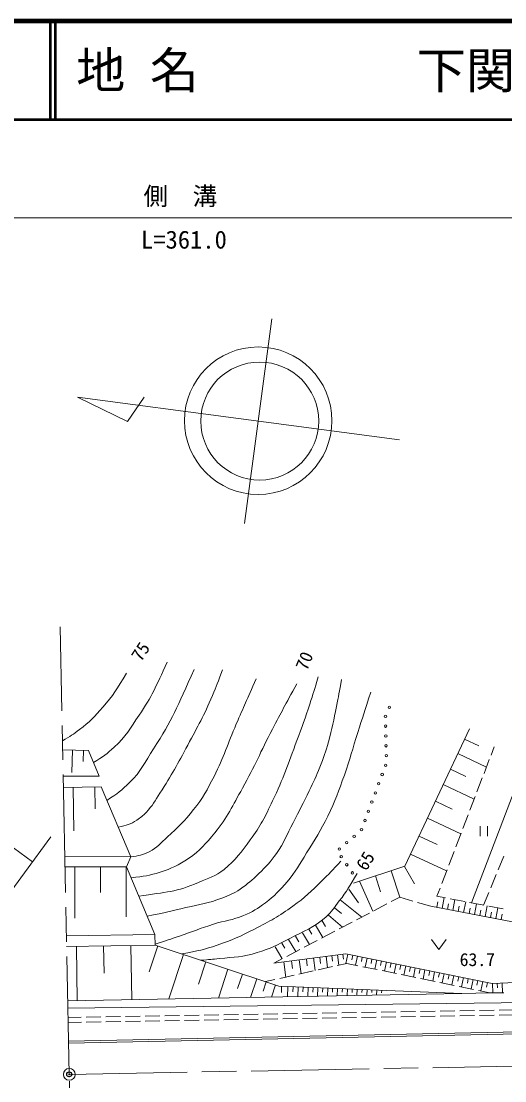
# Model space of a CAD drawing. Units: millimetres at full size, sheet at 1:1000; details may follow other scales. Extents: x 40000 to 680000, y 20000 to 380000.
# Drawn here: x 364788 to 413983, y 272210 to 380000 of the extents above; entities that cross this region are included whole.
import ezdxf
from ezdxf.enums import TextEntityAlignment as Align

# ---------------------------------------------------------------- set-up
doc = ezdxf.new("R2010")
doc.units = ezdxf.units.MM
doc.header["$LTSCALE"] = 1000
doc.header["$PDMODE"] = 32
doc.header["$PDSIZE"] = 500
doc.linetypes.add('CHAIN', pattern=[18.5, 12, -1.5, 3.5, -1.5])
for name, color, linetype, lineweight in [('M-BGD', 7, 'Continuous', 13), ('M-BMK', 2, 'CHAIN', 13), ('M-BMK-SRVR', 3, 'Continuous', 13), ('M-STR-HTXT', 7, 'Continuous', 13), ('M-TTL', 2, 'Continuous', 140), ('M-TTL-LINE', 7, 'Continuous', 50)]:
    doc.layers.add(name, color=color, linetype=linetype, lineweight=lineweight)
doc.layers.add('M-OTRS', color=6, linetype='Continuous')
doc.layers.add('M-TTL-TXT', color=7, linetype='Continuous')
doc.styles.add('ＭＳ ゴシック', font='')
doc.styles.get('ＭＳ ゴシック').set_extended_font_data('MS Gothic')

msp = doc.modelspace()

# ---------------------------------------------------------------- linework, layer by layer
at = {"layer": 'M-BGD'}
for p, q in [((409876, 306960), (411339, 306274)), ((369995, 305856), (369941, 303589)), ((371128, 305829), (371101, 304695)), ((409191, 305497), (412117, 304125)), ((408451, 303920), (410028, 303181)), ((370074, 302062), (370147, 297628)), ((372291, 302099), (372327, 299882)), ((407712, 302343), (410866, 300864)), ((406916, 300643), (408616, 299846)), ((406119, 298943), (409519, 297349)), ((411472, 298113), (411472, 297113)), ((412222, 297113), (412222, 298113)), ((405260, 297110), (407093, 296252)), ((404401, 295278), (408066, 293560)), ((370241, 293962), (370240, 288744)), ((372850, 293962), (372849, 291353)), ((375459, 293962), (375458, 288898)), ((402425, 293581), (403311, 290886)), ((403772, 294024), (404798, 292242)), ((399202, 292521), (400570, 289459)), ((400813, 293051), (401343, 291439)), ((398117, 291720), (399105, 290322)), ((397238, 290622), (399434, 288865)), ((407062, 289858), (407166, 290406)), ((407610, 289754), (407818, 290849)), ((408157, 289650), (408260, 290197)), ((408704, 289546), (408911, 290640)), ((409249, 289442), (409353, 289988)), ((409795, 289339), (410003, 290431)), ((410886, 289132), (411093, 290222)), ((411974, 288925), (412181, 290013)), ((396037, 289055), (397478, 287841)), ((396662, 289818), (397359, 289230)), ((410341, 289235), (410444, 289780)), ((411430, 289028), (411533, 289572)), ((412517, 288822), (412620, 289365)), ((413060, 288719), (413267, 289805)), ((413603, 288616), (413706, 289158)), ((394726, 288042), (395474, 286792)), ((395418, 288477), (395755, 287913)), ((392687, 286939), (393032, 286360)), ((393389, 287268), (394103, 286075)), ((394059, 287652), (394369, 287135)), ((370408, 285889), (370497, 280359)), ((373172, 285934), (373217, 283169)), ((375937, 285979), (376027, 280464)), ((378680, 285928), (377813, 283310)), ((390615, 285838), (391295, 284702)), ((391285, 286222), (391595, 285705)), ((391995, 286592), (392731, 285357)), ((406534, 286581), (407284, 285581)), ((407284, 285581), (408034, 286581)), ((381298, 285060), (379798, 280535)), ((393795, 284616), (393888, 283900)), ((394511, 284708), (394678, 283416)), ((395157, 284792), (395240, 284146)), ((395803, 284875), (395954, 283709)), ((396386, 284951), (396461, 284368)), ((396969, 285026), (397105, 283974)), ((397495, 285094), (397563, 284568)), ((398019, 285098), (397825, 284139)), ((398509, 284999), (398412, 284519)), ((398999, 284899), (398810, 283968)), ((399489, 284800), (399395, 284334)), ((399979, 284700), (399790, 283768)), ((400469, 284601), (400375, 284135)), ((383561, 284310), (382811, 282048)), ((385824, 283561), (384853, 280630)), ((391493, 284319), (391698, 282732)), ((392286, 284421), (392389, 283628)), ((393079, 284524), (393264, 283092)), ((400959, 284502), (400770, 283567)), ((401449, 284402), (401355, 283935)), ((401939, 284303), (401749, 283366)), ((402429, 284203), (402334, 283735)), ((402919, 284104), (402729, 283166)), ((403409, 284005), (403314, 283536)), ((403899, 283905), (403709, 282965)), ((404389, 283806), (404294, 283336)), ((404879, 283706), (404688, 282764)), ((405369, 283607), (405274, 283136)), ((405860, 283508), (405668, 282564)), ((387290, 283075), (386804, 281609)), ((388755, 282589), (388126, 280691)), ((406350, 283408), (406254, 282936)), ((406840, 283309), (406648, 282363)), ((407330, 283210), (407234, 282737)), ((407820, 283110), (407627, 282163)), ((408310, 283011), (408214, 282537)), ((408800, 282911), (408607, 281962)), ((409290, 282812), (409193, 282337)), ((409780, 282713), (409587, 281761)), ((410270, 282613), (410173, 282138)), ((410760, 282514), (410566, 281561)), ((411250, 282414), (411153, 281938)), ((389704, 282275), (389389, 281326)), ((390653, 281960), (390246, 280731)), ((391281, 281833), (391255, 281186)), ((391928, 281807), (391886, 280762)), ((392450, 281786), (392429, 281264)), ((392973, 281765), (392933, 280782)), ((393472, 281745), (393453, 281253)), ((393972, 281725), (393935, 280801)), ((394472, 281705), (394453, 281243)), ((394971, 281685), (394936, 280820)), ((395471, 281665), (395453, 281232)), ((395970, 281645), (395938, 280838)), ((396470, 281624), (396454, 281221)), ((396969, 281604), (396939, 280857)), ((397469, 281584), (397454, 281211)), ((397969, 281564), (397941, 280876)), ((398468, 281544), (398454, 281200)), ((398968, 281524), (398943, 280895)), ((399467, 281504), (399455, 281190)), ((399967, 281484), (399944, 280914)), ((400467, 281464), (400455, 281179)), ((400966, 281444), (400946, 280933)), ((401466, 281424), (401456, 281168)), ((411740, 282315), (411546, 281360)), ((412230, 282216), (412133, 281738)), ((412720, 282124), (412754, 281172)), ((413220, 282141), (413237, 281665)), ((413720, 282159), (413755, 281159)), ((369565, 278151), (370909, 278174)), ((371409, 278182), (372908, 278208)), ((373408, 278217), (374908, 278242)), ((375408, 278251), (376908, 278276)), ((377408, 278285), (378908, 278311)), ((379407, 278319), (380907, 278345)), ((381407, 278354), (382907, 278379)), ((383407, 278388), (384907, 278414)), ((385407, 278422), (386906, 278448)), ((387406, 278456), (388906, 278482)), ((389406, 278491), (390906, 278516)), ((391406, 278525), (392905, 278551)), ((393405, 278559), (394905, 278585)), ((395405, 278593), (396905, 278619)), ((397405, 278628), (398905, 278653)), ((399405, 278662), (400904, 278688)), ((401404, 278696), (402904, 278722)), ((403404, 278730), (404904, 278756)), ((405404, 278765), (406903, 278790)), ((407403, 278799), (408903, 278825)), ((409403, 278833), (410903, 278859)), ((411403, 278867), (412903, 278893)), ((413402, 278902), (414902, 278927))]:
    msp.add_line(p, q, dxfattribs=at)
for points in [[(355968, 298324), (362729, 296860), (365927, 294470)], [(369606, 276231), (469496, 278296), (489569, 278577), (507200, 278787), (519433, 278647), (530708, 278086), (540686, 277479), (553048, 276357), (562956, 275282), (571008, 274234)], [(369611, 276031), (469499, 278096), (489571, 278377), (507200, 278587), (519427, 278447), (530697, 277886), (540671, 277279), (553028, 276158), (562932, 275083), (570982, 274035)]]:
    msp.add_lwpolyline(points, dxfattribs=at)
for centre in [(401845, 309290), (402232, 310212), (401862, 308291), (401884, 307291), (401906, 306291), (401928, 305292), (401856, 304308), (401505, 303371), (401155, 302435), (400804, 301498), (400103, 299625), (400454, 300562), (399752, 298689), (399402, 297752), (397902, 296438), (398661, 297089), (397142, 295787), (397342, 295011), (397908, 294186), (398474, 293362)]:
    msp.add_circle(centre, 125, dxfattribs=at)
at = {"layer": 'M-BMK'}
for p, q in [((369676, 272864), (368737, 318384)), ((367815, 297043), (346238, 267637)), ((370319, 241689), (369676, 272864))]:
    msp.add_line(p, q, dxfattribs=at)
msp.add_lwpolyline([(369676, 272864), (469827, 274707), (491675, 275095)], dxfattribs=at)
at = {"layer": 'M-BMK-SRVR'}
for p, q in [((387501, 328906), (390277, 349724)), ((403263, 337399), (370521, 341764)), ((370521, 341764), (375607, 339264)), ((375607, 339264), (377296, 341744))]:
    msp.add_line(p, q, dxfattribs=at)
for centre, radius in [((388895, 339357), 7501), ((389050, 339327), 6000), ((369676, 272864), 600)]:
    msp.add_circle(centre, radius, dxfattribs=at)
msp.add_point((369676, 272864), dxfattribs=at)
at = {"layer": 'M-OTRS'}
msp.add_point((369676, 272864), dxfattribs=at)
at = {"layer": 'M-STR-HTXT'}
for p, q in [((191046, 360000), (571259, 360000)), ((412900, 306168), (412586, 305349)), ((412407, 304882), (411870, 303481)), ((411691, 303015), (411154, 301614)), ((410975, 301147), (410438, 299746)), ((410259, 299280), (409722, 297879)), ((409543, 297412), (409006, 296012)), ((408827, 295545), (408290, 294144)), ((413312, 293675), (413887, 295060)), ((408111, 293677), (407574, 292277)), ((412545, 291828), (413120, 293213)), ((407395, 291810), (407081, 290991)), ((411820, 290082), (412353, 291366)), ((400664, 289508), (401993, 290204)), ((402436, 290436), (403295, 290885)), ((403295, 290885), (404633, 290499)), ((405113, 290360), (406450, 289974)), ((407081, 290991), (407937, 290827)), ((408428, 290732), (409901, 290450)), ((410392, 290356), (411865, 290074)), ((412356, 289980), (413830, 289697)), ((398892, 288581), (400221, 289277)), ((397120, 287654), (398449, 288349)), ((395348, 286727), (396677, 287422)), ((393576, 285799), (394905, 286495)), ((390501, 284190), (391361, 284640)), ((391804, 284872), (393133, 285567)), ((396450, 283830), (394987, 283501)), ((397897, 284155), (396938, 283940)), ((399048, 283920), (397897, 284155)), ((401007, 283518), (399538, 283819)), ((390596, 282513), (389637, 282297)), ((392548, 282952), (391084, 282623)), ((394499, 283391), (393035, 283062)), ((402966, 283117), (401497, 283418)), ((404926, 282716), (403456, 283017)), ((406885, 282315), (405416, 282616)), ((408844, 281913), (407375, 282214)), ((410804, 281512), (409334, 281813)), ((412444, 281176), (411294, 281412)), ((409628, 281096), (412444, 281176)), ((413876, 281157), (412444, 281176)), ((369537, 279607), (417596, 280185)), ((399396, 279162), (400896, 279188)), ((401396, 279196), (402895, 279222)), ((403395, 279230), (404895, 279256)), ((405395, 279265), (406895, 279290)), ((407395, 279299), (408895, 279325)), ((409394, 279333), (410894, 279359)), ((411394, 279367), (412894, 279393)), ((413394, 279402), (414894, 279427)), ((369557, 278651), (370900, 278674)), ((371400, 278682), (372900, 278708)), ((373400, 278716), (374900, 278742)), ((375399, 278751), (376899, 278776)), ((377399, 278785), (378899, 278811)), ((379399, 278819), (380899, 278845)), ((381399, 278853), (382898, 278879)), ((383398, 278888), (384898, 278913)), ((385398, 278922), (386898, 278948)), ((387398, 278956), (388898, 278982)), ((389397, 278991), (390897, 279016)), ((391397, 279025), (392897, 279050)), ((393397, 279059), (394897, 279085)), ((395397, 279093), (396896, 279119)), ((397396, 279128), (398896, 279153))]:
    msp.add_line(p, q, dxfattribs=at)
for points in [[(398598, 292323), (403821, 294040), (410376, 308026)], [(368995, 305879), (371621, 305817), (372727, 303215), (369050, 303215)], [(417334, 305975), (415388, 302821), (410598, 290317)], [(369074, 302046), (372914, 302109), (375937, 294990), (369219, 295021)], [(375937, 294990), (375516, 293962), (369241, 293962)], [(375516, 293962), (378395, 287078), (369385, 286966)], [(406450, 289974), (415493, 288256), (416790, 286399), (416685, 282263), (412689, 282122), (397827, 285137), (390501, 284190)], [(378395, 287078), (378406, 286019), (369408, 285873)], [(378406, 286019), (391004, 281844), (409628, 281096), (369522, 280341)]]:
    msp.add_lwpolyline(points, dxfattribs=at)
for points, knots in [([(372148, 304578), (373154, 305205), (373492, 305467), (374256, 306155), (375450, 307230), (375874, 308076), (376780, 309403), (378124, 311373), (378454, 312237), (379631, 314801)], [0, 0, 0, 0, 1, 1, 1, 2, 2, 2, 3, 3, 3, 3]), ([(368976, 306810), (369811, 307272), (370074, 307448), (370727, 307931), (371760, 308695), (372237, 309258), (373087, 310221), (374177, 311455), (374487, 312025), (375494, 313680)], [0, 0, 0, 0, 1, 1, 1, 2, 2, 2, 3, 3, 3, 3]), ([(373501, 300727), (374610, 301449), (374995, 301751), (375822, 302557), (376998, 303704), (377352, 304616), (378252, 305992), (380189, 308954), (380630, 310207), (382388, 314054)], [0, 0, 0, 0, 1, 1, 1, 2, 2, 2, 3, 3, 3, 3]), ([(374660, 297997), (375525, 298232), (375888, 298287), (376546, 298724), (376951, 298993), (377170, 299166), (377504, 299519), (378152, 300203), (378389, 300694), (378906, 301482), (380115, 303325), (380691, 304423), (381734, 306366), (382770, 308297), (383384, 309369), (384234, 311390), (384660, 312402), (384809, 312752), (385262, 314007)], [0, 0, 0, 0, 1, 1, 1, 2, 2, 2, 3, 3, 3, 4, 4, 4, 5, 5, 5, 6, 6, 6, 6]), ([(375937, 294990), (376773, 295113), (377126, 295190), (377814, 295517), (378651, 295916), (378974, 296387), (379660, 297013), (380771, 298026), (381374, 298627), (382324, 299793), (383304, 300998), (383695, 301800), (384403, 303182), (385435, 305194), (385769, 306435), (386670, 308510), (387453, 310313), (387707, 310883), (388703, 313113)], [0, 0, 0, 0, 1, 1, 1, 2, 2, 2, 3, 3, 3, 4, 4, 4, 5, 5, 5, 6, 6, 6, 6]), ([(375979, 292856), (377321, 293011), (377801, 293075), (378912, 293437), (380107, 293827), (380765, 294140), (381810, 294839), (383016, 295648), (383548, 296314), (384474, 297433), (385809, 299047), (386272, 300166), (387301, 301990), (388590, 304274), (389119, 305656), (390339, 307978), (391293, 309795), (391606, 310376), (392828, 312605)], [0, 0, 0, 0, 1, 1, 1, 2, 2, 2, 3, 3, 3, 4, 4, 4, 5, 5, 5, 6, 6, 6, 6]), ([(376756, 290997), (379540, 291407), (380585, 291421), (382814, 292380), (383868, 292833), (384544, 292985), (385432, 293712), (386648, 294707), (387153, 295469), (388096, 296726), (389162, 298150), (389596, 299070), (390362, 300676), (391477, 303012), (391926, 304400), (392839, 306821), (393382, 308261), (393675, 309073), (394148, 310537), (394494, 311608), (394603, 311962), (394989, 313294)], [0, 0, 0, 0, 1, 1, 1, 2, 2, 2, 3, 3, 3, 4, 4, 4, 5, 5, 5, 6, 6, 6, 7, 7, 7, 7]), ([(377608, 288961), (379512, 289358), (380018, 289462), (381551, 289833), (382981, 290179), (383820, 290263), (385196, 290783), (385952, 291069), (386379, 291252), (387050, 291702), (387857, 292244), (388262, 292620), (388966, 293291), (389731, 294021), (390136, 294466), (390742, 295332), (391540, 296472), (391794, 297231), (392440, 298463), (393102, 299726), (393478, 300432), (394091, 301719), (394533, 302646), (394791, 303163), (395166, 304118), (395554, 305105), (395754, 305667), (396039, 306689), (396425, 308078), (396571, 308875), (396857, 310288), (397074, 311361), (397140, 311714), (397371, 313045)], [0, 0, 0, 0, 1, 1, 1, 2, 2, 2, 3, 3, 3, 4, 4, 4, 5, 5, 5, 6, 6, 6, 7, 7, 7, 8, 8, 8, 9, 9, 9, 10, 10, 10, 11, 11, 11, 11]), ([(378405, 286118), (379609, 286502), (379920, 286605), (380887, 286929), (382244, 287385), (382982, 287707), (384345, 288145), (385533, 288526), (386267, 288541), (387414, 289033), (388331, 289425), (388832, 289706), (389626, 290310), (390585, 291040), (391053, 291546), (391838, 292460), (392738, 293507), (393083, 294219), (393817, 295389), (394717, 296822), (395234, 297625), (395982, 299143), (396757, 300716), (397071, 301655), (397661, 303306), (398257, 304973), (398479, 305943), (399016, 307629), (399529, 309238), (399695, 309745), (400348, 311742)], [0, 0, 0, 0, 1, 1, 1, 2, 2, 2, 3, 3, 3, 4, 4, 4, 5, 5, 5, 6, 6, 6, 7, 7, 7, 8, 8, 8, 9, 9, 9, 10, 10, 10, 10]), ([(381146, 285111), (382832, 285441), (383365, 285556), (384738, 286010), (386268, 286516), (387091, 286910), (388524, 287646), (390107, 288459), (390989, 288945), (392434, 289983), (393661, 290863), (394265, 291470), (395347, 292522), (396140, 293293), (396407, 293569), (397310, 294563)], [0, 0, 0, 0, 1, 1, 1, 2, 2, 2, 3, 3, 3, 4, 4, 4, 5, 5, 5, 5]), ([(383055, 284478), (383960, 284537), (384210, 284565), (384949, 284643), (386465, 284804), (387353, 284783), (388804, 285251), (390139, 285681), (390860, 286020), (392099, 286676), (393575, 287458), (394529, 287753), (395768, 288873), (396388, 289433), (396635, 289848), (397147, 290509), (397946, 291542), (398167, 291964), (398969, 293313)], [0, 0, 0, 0, 1, 1, 1, 2, 2, 2, 3, 3, 3, 4, 4, 4, 5, 5, 5, 6, 6, 6, 6])]:
    msp.add_open_spline(points, degree=3, knots=knots, dxfattribs=at)
at = {"layer": 'M-TTL'}
msp.add_line((680000, 380000), (40000, 380000), dxfattribs=at)
at = {"layer": 'M-TTL-LINE'}
for p, q in [((367750, 380000), (367750, 370000)), ((368250, 380000), (368250, 370000)), ((40000, 370000), (680000, 370000))]:
    msp.add_line(p, q, dxfattribs=at)

# ---------------------------------------------------------------- texts
at = {"layer": 'M-BGD', "style": 'ＭＳ ゴシック'}
msp.add_text('63.7', height=1320, dxfattribs=at).set_placement((411188, 284543), align=Align.MIDDLE_CENTER)
at = {"layer": 'M-STR-HTXT', "style": 'ＭＳ ゴシック'}
msp.add_text('側\u3000溝', height=1833, dxfattribs=at).set_placement((380976, 362202), align=Align.MIDDLE_CENTER)
msp.add_text('L=361.0', height=1833, dxfattribs=at).set_placement((381344, 356314), align=Align.BOTTOM_CENTER)
for s, rotation, p in [('75', 56.929, (376920, 315876)), ('70', 67.751, (393587, 314930)), ('65', 58.654, (399791, 294582))]:
    msp.add_text(s, height=1320, rotation=rotation, dxfattribs=at).set_placement(p, align=Align.MIDDLE_CENTER)
at = {"layer": 'M-TTL-TXT', "style": 'ＭＳ ゴシック'}
for s, p in [('地 名', (370380, 375000)), ('下関市大字吉田', (405024, 375000))]:
    msp.add_text(s, height=3666, dxfattribs=at).set_placement(p, align=Align.MIDDLE_LEFT)

doc.saveas('drawing.dxf')
